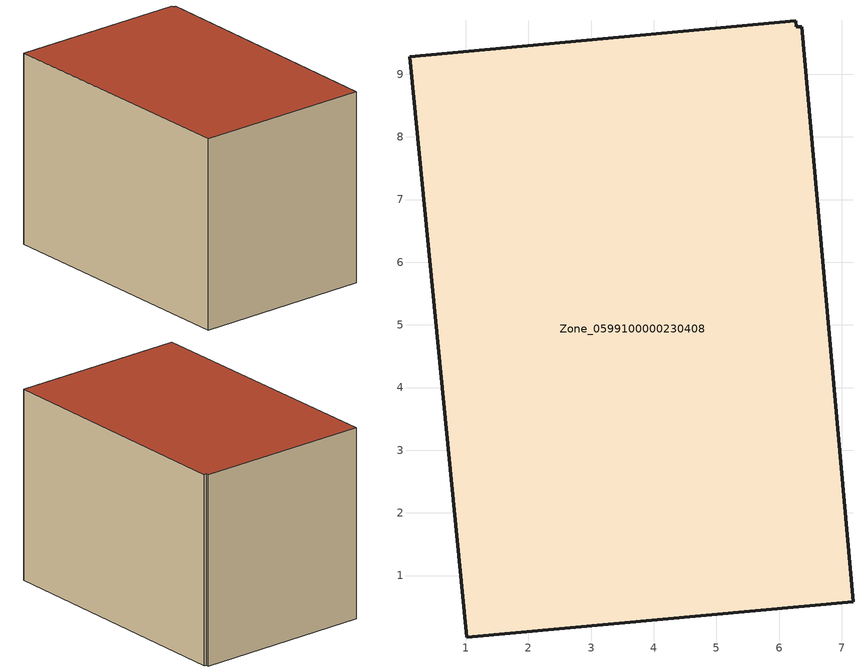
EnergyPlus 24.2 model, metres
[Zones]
Zone_0599100000230408
 floor ground (C_G): 6.27,9.76 6.36,9.76 7.18,0.58 1.01,0.02 0.1,9.28 6.27,9.85 z0
 wall outside (C_F): 0.1,9.28 1.01,0.02 7.18,0.58 6.36,9.76 6.27,9.76 6.27,9.85 0.1,9.28 z0:6.71
 roof outside (C_R): 6.36,9.76 6.27,9.76 6.27,9.85 0.1,9.28 1.01,0.02 7.18,0.58 z6.71
[BUILDING]
Pand.0599100000230408: North Axis=0; Terrain=City; Loads Convergence Tolerance Value=0.04; Temperature Convergence Tolerance Value=0.4; Solar Distribution=FullExterior; Maximum Number of Warmup Days=25; Minimum Number of Warmup Days=1
[Site:Location]
Rotterdam.The.Hague.AP_ZH_NLD Design_Conditions: Latitude=51.96; Longitude=4.45; Time Zone=1; Elevation=-4.5
[SITE:GROUNDTEMPERATURE:BUILDINGSURFACE]
18, 18, 18, 18, 18, 18, 18, 18, 18, 18, 18, 18
[MATERIAL] Thermal Absorptance=0.9; Solar Absorptance=0.7; Visible Absorptance=0.7
Name | Roughness | Thickness | Conductivity | Density | Specific Heat
G.TC.1946-1964 | MediumSmooth | 0.15 | 1 | 540 | 1210
F.TC.1946-1964 | Rough | 0.3 | 0.857143 | 1920 | 840
R.TC.1946-1964 | MediumRough | 0.2 | 0.235294 | 1500 | 1000
[CONSTRUCTION]
C_G: G.TC.1946-1964
C_F: F.TC.1946-1964
C_R: R.TC.1946-1964
[ZONE]
Zone_0599100000230408: Type=1; Multiplier=1; Ceiling Height=Autocalculate; Volume=Autocalculate; Floor Area=autocalculate; Part of Total Floor Area=Yes
[ZONEINFILTRATION:DESIGNFLOWRATE]
Infil_Zone_0599100000230408: Zone or ZoneList or Space or SpaceList=Zone_0599100000230408; Schedule=AlwaysOn; Design Flow Rate Calculation Method=Flow/Area; Flow Rate per Floor Area=0.003; Constant Term Coefficient=1; Temperature Term Coefficient=0; Velocity Term Coefficient=0; Velocity Squared Term Coefficient=0
[HVACTEMPLATE:ZONE:IDEALLOADSAIRSYSTEM]
Zone_0599100000230408: Maximum Heating Supply Air Temperature=50; Minimum Cooling Supply Air Temperature=13; Maximum Heating Supply Air Humidity Ratio=0.0156; Minimum Cooling Supply Air Humidity Ratio=0.0077; Heating Limit=NoLimit; Cooling Limit=NoLimit; Dehumidification Control Type=ConstantSensibleHeatRatio; Cooling Sensible Heat Ratio=0.7; Dehumidification Setpoint=60; Humidification Control Type=None; Humidification Setpoint=30; Outdoor Air Method=None; Outdoor Air Flow Rate per Person=0.00944; Outdoor Air Flow Rate per Zone Floor Area=0; Outdoor Air Flow Rate per Zone=0; Demand Controlled Ventilation Type=None; Outdoor Air Economizer Type=NoEconomizer; Heat Recovery Type=None; Sensible Heat Recovery Effectiveness=0.7; Latent Heat Recovery Effectiveness=0.65
[ZONECONTROL:THERMOSTAT]
ThermostatControl_Zone_0599100000230408: Zone or ZoneList=Zone_0599100000230408; Control Type Schedule=DualSetpointControlType; Control 1=Thermostat_Zone_0599100000230408; Temperature Difference Between Cutout And Setpoint=0
[THERMOSTATSETPOINT:DUALSETPOINT]
Thermostat_Zone_0599100000230408: Heating Setpoint Temperature Schedule=HeatingSetpoint_Zone_0599100000230408; Cooling Setpoint Temperature Schedule=CoolingSetpoint_Zone_0599100000230408
[SCHEDULE:COMPACT]
HeatingSetpoint_Zone_0599100000230408: Through: 12/31, For: AllDays, Until: 24:00, 21
CoolingSetpoint_Zone_0599100000230408: Through: 12/31, For: AllDays, Until: 24:00, 24
DualSetpointControlType: Through: 12/31, For: AllDays, Until: 24:00, 4
AlwaysOn: Through: 12/31, For: AllDays, Until: 24:00, 1
